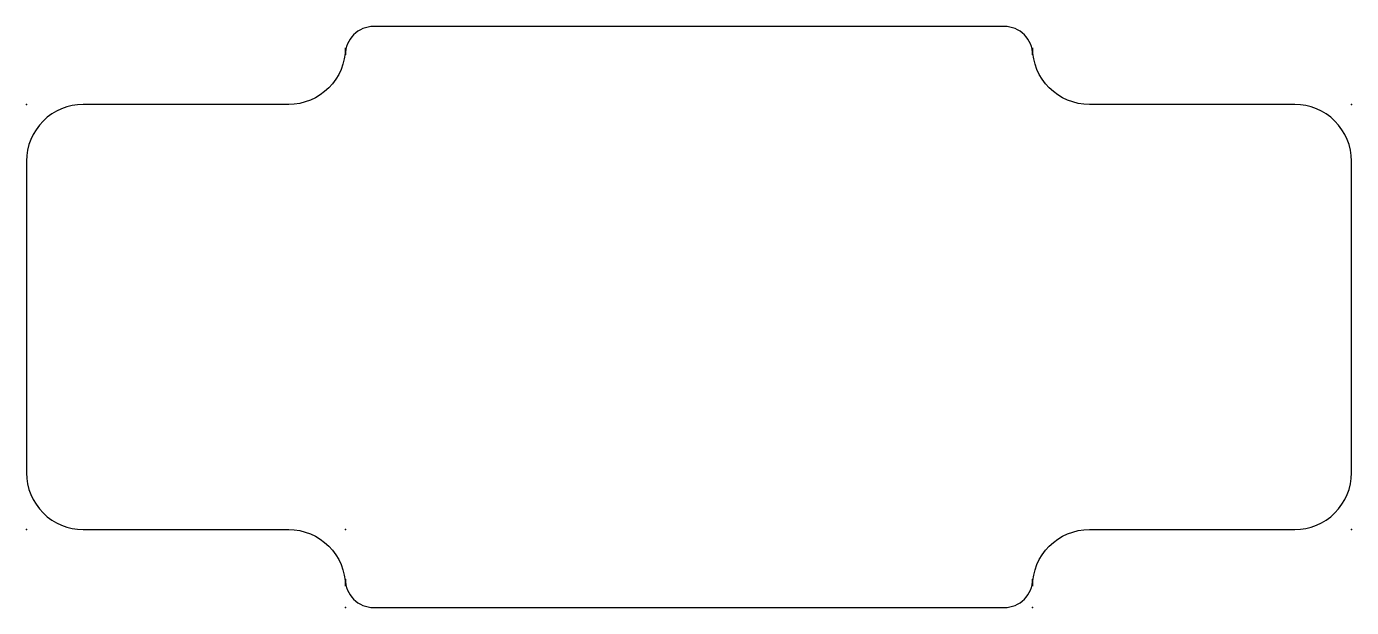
# Model space of a CAD drawing. Header units: millimetres. Extents: x -36 to 57.5, y -104 to -63.
import ezdxf

# ---------------------------------------------------------------- set-up
doc = ezdxf.new("R2010")
doc.units = ezdxf.units.MM
doc.layers.get('0').update_dxf_attribs({"linetype": 'CONTINUOUS'})

msp = doc.modelspace()

# ---------------------------------------------------------------- linework, layer by layer
msp.add_lwpolyline([(-35.978, -72.5), (-35.978, -94.5, 0.414214), (-31.978, -98.5), (-20.018, -98.5), (-17.478, -98.5, -0.414214), (-13.478, -102.5), (-13.478, -102, 0.414214), (-11.478, -104), (33.022, -104, 0.414214), (35.022, -102), (35.022, -102.5, -0.414214), (39.022, -98.5), (42.522, -98.5), (53.522, -98.5, 0.414214), (57.522, -94.5), (57.522, -72.5, 0.414214), (53.522, -68.5), (45, -68.5), (39.022, -68.5, -0.414214), (35.022, -64.5), (35.022, -65, 0.414214), (33.022, -63), (-11.478, -63, 0.414214), (-13.478, -65), (-13.478, -64.5, -0.414214), (-17.478, -68.5), (-20, -68.5), (-31.978, -68.5, 0.414214)], format="xyb", close=True)
for p in [(-35.978, -68.5), (57.522, -68.5), (-35.978, -98.5), (-13.478, -98.5), (57.522, -98.5), (-13.478, -104), (35.022, -104)]:
    msp.add_point(p)

doc.saveas('drawing.dxf')
